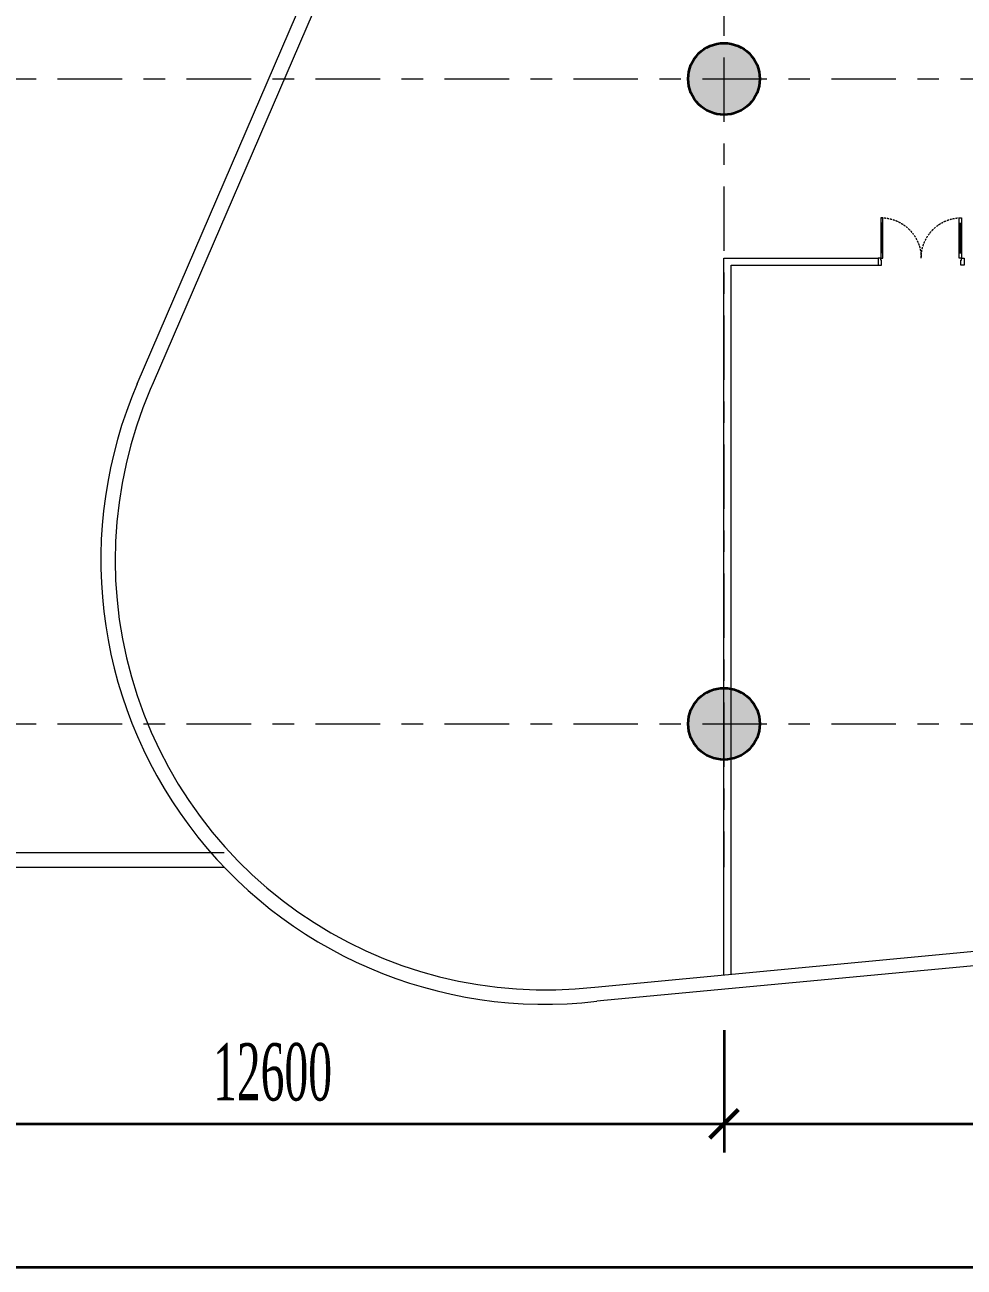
# Model space of a CAD drawing. Header units: millimetres. Extents: x 90964 to 877642, y 656808 to 1438307.
# Drawn here: x 338432 to 351539, y 744473 to 761808 of the extents above; entities that cross this region are included whole.
import ezdxf

# ---------------------------------------------------------------- set-up
doc = ezdxf.new("R2010")
doc.units = ezdxf.units.MM
doc.header["$LTSCALE"] = 300
for name, pattern in [('CENTER', [3, 1.5, -0.5, 0.5, -0.5]), ('HIDDEN2', [0.1875, 0.125, -0.0625]), ('Overhead', [3.96875, 2.38125, -1.5875])]:
    doc.linetypes.add(name, pattern=pattern)
doc.layers.get('Defpoints').update_dxf_attribs({"color": 6})
for name, color, linetype, lineweight in [('A-COT VACH', 2, 'Continuous', 35), ('A-CUA', 25, 'Continuous', 5), ('A-DIM', 125, 'Continuous', 15), ('A-HATCH', 251, 'Continuous', 5), ('A-TRUC', 250, 'CENTER', 5), ('A-WALL', 113, 'Continuous', 9), ('S-STRS-MBND', 31, 'Overhead', 9)]:
    doc.layers.add(name, color=color, linetype=linetype, lineweight=lineweight)
doc.styles.add('ROMANSssss', font='vntimeh.shx', dxfattribs={"width": 0.55})
doc.dimstyles.new('DIM_1-400 MB', dxfattribs={"dimscale": 400, "dimtxt": 2, "dimasz": 1, "dimexe": 1, "dimexo": 0, "dimgap": 0.8, "dimtad": 1, "dimdec": 0, "dimzin": 0, "dimdsep": 46, "dimtxsty": 'ROMANSssss', "dimblk": 'ARCHTICK', "dimcen": 1, "dimdle": 1, "dimclrd": 256, "dimclre": 256, "dimclrt": 7, "dimadec": 0, "dimazin": 0, "dimtfac": 1, "dimtdec": 0, "dimtix": 1, "dimtofl": 0, "dimtmove": 2, "dimatfit": 3, "dimfxl": 1, "dimtolj": 1, "dimtzin": 0, "dimarcsym": 0})

# ---------------------------------------------------------------- blocks, each defined once
blk = doc.blocks.new('_ArchTick')
at = {"color": 0, "linetype": 'ByBlock', "const_width": 0.15}
blk.add_lwpolyline([(-0.5, -0.5), (0.5, 0.5)], dxfattribs=at)
blk = doc.blocks.new('*D327')
at = {"layer": 'A-DIM', "lineweight": -2, "transparency": 16777216}
for p, q in [((335588, 1095259), (335588, 1091552)), ((411988, 1095259), (411988, 1091552)), ((335188, 1091952), (412388, 1091952))]:
    blk.add_line(p, q, dxfattribs=at)
at = {"layer": 'Defpoints', "color": 0, "transparency": 16777216}
for p in [(335588, 1095259), (411988, 1095259), (411988, 1091952)]:
    blk.add_point(p, dxfattribs=at)
at = {"layer": 'A-DIM', "lineweight": -2, "transparency": 16777216, "xscale": 400, "yscale": 400, "zscale": 400, "rotation": 180}
blk.add_blockref('_ArchTick', (335588, 1091952), dxfattribs=at)
at = {"layer": 'A-DIM', "lineweight": -2, "transparency": 16777216, "xscale": 400, "yscale": 400, "zscale": 400}
blk.add_blockref('_ArchTick', (411988, 1091952), dxfattribs=at)
at = {"layer": 'A-DIM', "color": 7, "transparency": 16777216, "insert": (373788, 1092672), "char_height": 800, "attachment_point": 5, "style": 'ROMANSssss'}
blk.add_mtext('\\A1;76400', dxfattribs=at)
blk = doc.blocks.new('*D328')
at = {"layer": 'A-DIM', "lineweight": -2, "transparency": 16777216}
for p, q in [((335588, 1095259), (335588, 1093552)), ((348188, 1095259), (348188, 1093552)), ((335188, 1093952), (348588, 1093952))]:
    blk.add_line(p, q, dxfattribs=at)
at = {"layer": 'Defpoints', "color": 0, "transparency": 16777216}
for p in [(335588, 1095259), (348188, 1095259), (348188, 1093952)]:
    blk.add_point(p, dxfattribs=at)
at = {"layer": 'A-DIM', "lineweight": -2, "transparency": 16777216, "xscale": 400, "yscale": 400, "zscale": 400, "rotation": 180}
blk.add_blockref('_ArchTick', (335588, 1093952), dxfattribs=at)
at = {"layer": 'A-DIM', "lineweight": -2, "transparency": 16777216, "xscale": 400, "yscale": 400, "zscale": 400}
blk.add_blockref('_ArchTick', (348188, 1093952), dxfattribs=at)
at = {"layer": 'A-DIM', "color": 7, "transparency": 16777216, "insert": (341888, 1094672), "char_height": 800, "attachment_point": 5, "style": 'ROMANSssss'}
blk.add_mtext('\\A1;12600', dxfattribs=at)
blk = doc.blocks.new('*D329')
at = {"layer": 'A-DIM', "lineweight": -2, "transparency": 16777216}
for p, q in [((348188, 1095259), (348188, 1093552)), ((360788, 1095259), (360788, 1093552)), ((347788, 1093952), (361188, 1093952))]:
    blk.add_line(p, q, dxfattribs=at)
at = {"layer": 'Defpoints', "color": 0, "transparency": 16777216}
for p in [(348188, 1095259), (360788, 1095259), (360788, 1093952)]:
    blk.add_point(p, dxfattribs=at)
at = {"layer": 'A-DIM', "lineweight": -2, "transparency": 16777216, "xscale": 400, "yscale": 400, "zscale": 400, "rotation": 180}
blk.add_blockref('_ArchTick', (348188, 1093952), dxfattribs=at)
at = {"layer": 'A-DIM', "lineweight": -2, "transparency": 16777216, "xscale": 400, "yscale": 400, "zscale": 400}
blk.add_blockref('_ArchTick', (360788, 1093952), dxfattribs=at)
at = {"layer": 'A-DIM', "color": 7, "transparency": 16777216, "insert": (354488, 1094672), "char_height": 800, "attachment_point": 5, "style": 'ROMANSssss'}
blk.add_mtext('\\A1;12600', dxfattribs=at)
blk = doc.blocks.new('*U141')
for p, q in [((-1510, 650), (-1550, 650)), ((-1530, 100), (-1530, 650)), ((-90, 650), (-50, 650)), ((-70, 100), (-70, 650)), ((-1510, 100), (-1550, 100)), ((-90, 100), (-50, 100))]:
    blk.add_line(p, q)
for points in [[(-1550, 0), (-1510, 0), (-1510, 750), (-1550, 750)], [(-50, 0), (-90, 0), (-90, 750), (-50, 750)], [(0, -133), (-60, -133), (-60, -40), (-50, -40), (-50, 0), (0, 0)], [(-1600, -133), (-1540, -133), (-1540, -40), (-1550, -40), (-1550, 0), (-1600, 0)]]:
    blk.add_lwpolyline(points, close=True)
at = {"linetype": 'HIDDEN2'}
for centre, start, end in [((-1550, 0), 0, 90), ((-50, 0), 90, 180)]:
    blk.add_arc(centre, 750, start, end, dxfattribs=at)
blk = doc.blocks.new('DIM TC')
at = {"layer": 'A-DIM'}
for base, p1, p2, picture, middle in [((411987.6, 1091952.2), (335587.6, 1095259.5), (411987.6, 1095259.5), '*D327', (373787.6, 1092672.2)), ((348187.6, 1093952.2), (335587.6, 1095259.5), (348187.6, 1095259.5), '*D328', (341887.6, 1094672.2)), ((360787.7, 1093952.2), (348187.6, 1095259.5), (360787.7, 1095259.5), '*D329', (354487.7, 1094672.2))]:
    dim = blk.add_linear_dim(base=base, p1=p1, p2=p2, dimstyle='DIM_1-400 MB', dxfattribs=at)
    dim.commit()
    dim.dimension.update_dxf_attribs({"geometry": picture, "text_midpoint": middle})

msp = doc.modelspace()

# ---------------------------------------------------------------- hatches: boundary and pattern name
at = {"layer": 'A-HATCH'}
h = msp.add_hatch(color=256, dxfattribs=at)
h.dxf.hatch_style = 1
edge = h.paths.add_edge_path()
edge.add_arc((380087.6, 761053.8), 500, 0, 360)
edge = h.paths.add_edge_path()
edge.add_arc((367487.6, 761053.8), 500, 0, 360)
edge = h.paths.add_edge_path()
edge.add_arc((360787.7, 761053.8), 500, 0, 360)
edge = h.paths.add_edge_path()
edge.add_arc((360787.7, 752053.8), 500, 0, 360)
edge = h.paths.add_edge_path()
edge.add_arc((348187.6, 752053.8), 500, 0, 360)
edge = h.paths.add_edge_path()
edge.add_arc((348187.6, 761053.8), 500, 0, 360)
edge = h.paths.add_edge_path()
edge.add_arc((348187.6, 770053.8), 500, 0, 360)
edge = h.paths.add_edge_path()
edge.add_arc((354487.7, 777437.4), 500, 0, 360)
edge = h.paths.add_edge_path()
edge.add_arc((360787.7, 770053.8), 500, 0, 360)

# ---------------------------------------------------------------- linework, layer by layer
at = {"layer": 'A-COT VACH'}
for centre in [(348187.6, 761053.8), (348187.6, 752053.8)]:
    msp.add_circle(centre, 500, dxfattribs=at)
at = {"layer": 'A-TRUC', "ltscale": 2}
for p, q in [((348187.6, 781153.8), (348187.6, 750053.8)), ((333487.6, 761053.8), (414087.6, 761053.8)), ((333487.6, 752053.8), (414087.6, 752053.8))]:
    msp.add_line(p, q, dxfattribs=at)
at = {"layer": 'A-WALL', "lineweight": 18}
for p, q in [((339999.1, 756797), (348163.3, 775722.5)), ((348313.9, 775564.4), (340222.9, 756811)), ((340222.9, 756811), (340182.7, 756717.8)), ((346384.2, 748381.2), (363592.6, 750003.8)), ((363604.2, 749803.8), (346411.6, 748183.1))]:
    msp.add_line(p, q, dxfattribs=at)
at = {"layer": 'A-WALL'}
msp.add_line((350338.6, 758553.8), (350338.6, 758453.8), dxfattribs=at)
for points in [[(348187.6, 748551.3), (348187.6, 758553.8), (350338.6, 758553.8)], [(348287.6, 748551.3), (348287.6, 758453.8), (350338.6, 758453.8)]]:
    msp.add_lwpolyline(points, dxfattribs=at)
at = {"layer": 'A-WALL', "lineweight": 18, "flags": 128}
msp.add_lwpolyline([(340182.7, 756717.8), (340080.3, 756464.6), (339989.5, 756207.1), (339910.5, 755945.7), (339843.5, 755681), (339788.6, 755413.5), (339745.9, 755143.8), (339715.5, 754872.4), (339697.6, 754600), (339692, 754327), (339698.8, 754054), (339718.1, 753781.6), (339749.8, 753510.4), (339793.7, 753240.9), (339849.9, 752973.6), (339918.2, 752709.2), (339998.4, 752448.2), (340090.4, 752191.1), (340194, 751938.5), (340309.1, 751690.8), (340435.2, 751448.7), (340572.3, 751212.5), (340719.9, 750982.8), (340877.9, 750760), (341045.8, 750544.7), (341223.4, 750337.2), (341410.2, 750138.1), (341605.8, 749947.6), (341810, 749766.2), (342022.1, 749594.3), (342241.9, 749432.3), (342468.8, 749280.4), (342702.4, 749139), (342942.2, 749008.4), (343187.7, 748888.8), (343438.4, 748780.5), (343693.7, 748683.7), (343953.2, 748598.6), (344216.3, 748525.5), (344482.4, 748464.4), (344751.1, 748415.4), (345021.7, 748378.7), (345293.7, 748354.4), (345566.5, 748342.5), (345839.5, 748343), (346112.3, 748355.9), (346384.2, 748381.2)], dxfattribs=at)
at = {"layer": 'A-WALL', "lineweight": 18}
msp.add_arc((345692, 754341.2), 6200, 156.66537, 276.66537, dxfattribs=at)
at = {"layer": 'S-STRS-MBND', "linetype": 'Continuous'}
msp.add_line((333487.6, 750053.8), (341213.3, 750053.8), dxfattribs=at)
at = {"layer": 'S-STRS-MBND', "color": 250, "linetype": 'Continuous'}
msp.add_lwpolyline([(341213.3, 750253.8), (333687.6, 750253.8), (333687.6, 780953.8), (413887.6, 780953.8), (413887.6, 750253.8), (406361.9, 750253.8)], dxfattribs=at)

# ---------------------------------------------------------------- block references
at = {"layer": 'A-COT VACH'}
msp.add_blockref('DIM TC', (0, -347479.6), dxfattribs=at)
at = {"layer": 'A-CUA', "extrusion": (0, 0, -1), "xscale": 0.7500000000000011, "yscale": 0.7500000000000011, "zscale": -0.7500000000000011}
msp.add_blockref('*U141', (-350338.6, 758553.8), dxfattribs=at)

doc.saveas('drawing.dxf')
